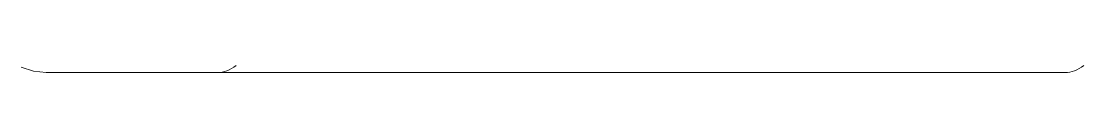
# Model space of a CAD drawing. Header units: millimetres. Extents: x -32954 to 151739, y -65671 to 56243.
# Drawn here: x -17286.3 to -17115.2, y -33890.9 to -33889.8 of the extents above; entities that cross this region are included whole.
import ezdxf

# ---------------------------------------------------------------- set-up
doc = ezdxf.new("R2010")
doc.units = ezdxf.units.MM
doc.layers.add('Специальное оборудование', color=7, linetype='Continuous', lineweight=18)

# ---------------------------------------------------------------- blocks, each defined once
blk = doc.blocks.new('Medical_All_ARJO_Enterprise-8000_Patient-Bed - Citadel-V12-В_АР_ПЭ_02 Этаж')
at = {"layer": 'Специальное оборудование'}
for p, q in [((704.65, 515.96), (568.2, 515.96)), ((704.65, 515.96), (718.33, 515.96)), ((718.33, 515.96), (728.21, 515.96)), ((728.21, 515.96), (732.23, 515.96))]:
    blk.add_line(p, q, dxfattribs=at)
at = {"layer": 'Специальное оборудование', "flags": 128}
blk.add_lwpolyline([(732.23, 515.96), (734.28, 515.74), (736.26, 515.1)], dxfattribs=at)
at = {"layer": 'Специальное оборудование'}
for centre in [(568.2, 482.25), (704.65, 482.25)]:
    blk.add_ellipse(centre, major_axis=(0, 33.71), ratio=0.34202, start_param=0, end_param=0.261799, dxfattribs=at)

msp = doc.modelspace()

# ---------------------------------------------------------------- block references
at = {"layer": 'Специальное оборудование', "rotation": 180}
msp.add_blockref('Medical_All_ARJO_Enterprise-8000_Patient-Bed - Citadel-V12-В_АР_ПЭ_02 Этаж', (-16550, -33374.97), dxfattribs=at)

doc.saveas('drawing.dxf')
